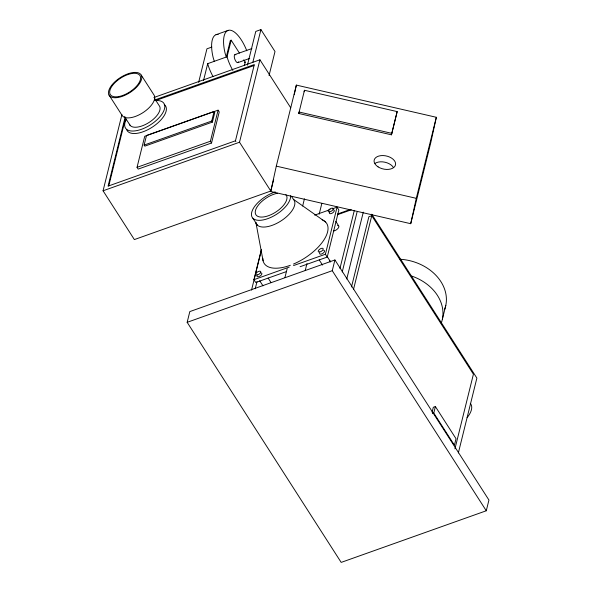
<?xml version="1.0" encoding="UTF-8"?>
<svg xmlns="http://www.w3.org/2000/svg" width="592" height="592" viewBox="0 0 592 592"><rect width="100%" height="100%" fill="white"/><g stroke="black" fill="none" stroke-linecap="round" stroke-linejoin="round"><path stroke-width="0.89" d="M276.301 166.137L270.729 191.505L410.715 223.695L430.769 142.657L436.341 117.29L296.355 85.1L276.301 166.137L416.287 198.327L436.341 117.29M294.246 94.72L296.355 85.1M298.76 113.494L299.086 112.021L391.793 133.341L397.173 111.599L304.466 90.28L298.76 113.494L391.467 134.813L397.173 111.599M304.14 91.753L304.466 90.28M391.467 134.813L391.793 133.341M410.715 223.695L416.287 198.327M273.696 179.383L270.81 191.031L134.369 239.582L103.067 190.787L121.915 114.611M125.171 117.061L108.084 186.125L235.461 140.8L254.323 64.565L154.675 100.018M108.758 185.94L125.63 117.771M137.041 167.336L144.729 136.271L218.093 110.164L219.232 111.932L211.544 142.998L138.173 169.105L137.041 167.336L210.412 141.229L218.093 110.164M144.122 145.092L146.498 135.494L214.104 111.437L214.785 112.495L212.41 122.1L144.803 146.15L144.122 145.092L211.729 121.034L214.104 111.437M198.623 82.384L206.934 48.818L211.847 47.071M203.5 80.63L207.696 63.662L227.069 56.765L231.176 40.189L230.347 40.485L226.248 57.061L225.16 53.487A27.587 10.819 70.4 0 1 229 30.199A27.587 10.819 70.4 0 1 246.79 50.794M244.385 65.542L245.236 62.108L243.778 59.844M247.426 65.157L255.774 31.435L260.931 29.6L274.999 51.519L269.057 75.524M187.161 322.322L189.817 311.592L334.924 259.962L488.933 500.04L486.276 510.77L341.177 562.4L187.161 322.322L332.267 270.692L334.924 259.962M252.791 62.5L260.931 29.6M270.81 191.031L239.516 142.235L259.918 59.785L153.89 97.517M286.535 271.55L255.744 282.502L253.931 279.676L261.398 249.476M251.526 290.11L261.449 250.024M255.226 288.792L256.995 281.644M284.944 277.567L287.157 268.62M302.66 205.994L304.429 198.831M305.213 270.603L306.989 263.447M319.162 214.237L321.819 203.5M300.1 266.718L327.228 257.069L325.408 254.242L337.063 207.163L332.756 208.695M327.228 257.069L338.876 209.99L337.063 207.163M339.963 268.413L354.334 210.352M342.235 271.95L357.043 212.099M346.764 278.973L363.296 212.158M351.493 286.965L368.868 216.753L371.754 215.725L473.415 374.196L454.937 448.854M353.498 289.495L371.754 215.725M442.387 319.162L445.813 305.324M432.116 412.143L433.322 407.274L435.386 406.541L456.025 438.716L454.419 445.206L433.781 413.031L435.386 406.541M458.356 452.932L476.878 378.096L371.761 214.23M216.006 34.713L227.964 30.458M234.928 54.582L251.896 48.544M237.836 62.634L249.713 58.408M244.415 62.404L245.236 62.108M155.134 100.729L253.916 65.579M103.067 190.787L239.516 142.235M314.67 215.133L330.173 209.612M337.544 214.008L350.545 209.383M337.47 214.718L351.315 209.797M253.931 279.676L289.236 267.11M293.543 265.579L325.408 254.242M432.404 413.519L433.781 413.031M291.479 196.337L293.395 199.326L325.556 221.993M259.918 59.785L290.724 107.803M231.176 40.189L239.42 53.043M335.849 221.452L338.661 225.841M327.213 256.565L330.033 260.946M332.267 270.692L486.276 510.77M319.221 259.932L322.507 265.046M235.461 140.8L235.912 141.51M211.729 121.034L212.41 122.1M210.412 141.229L211.544 142.998M252.932 218.293L257.246 225.004M141.273 75.162A18.959 8.895 -32.7 0 1 120.635 96.881A18.959 8.895 -32.7 0 1 113.486 83.183A18.959 8.895 -32.7 0 1 141.273 75.162L154.201 95.319A18.959 8.895 -32.7 0 1 142.184 113.139A18.959 8.895 -32.7 0 1 121.915 115.137L108.987 94.986M154.386 98.176L159.085 105.494A17.597 8.258 -32.7 0 1 148.881 122.566A17.597 8.258 -32.7 0 1 129.448 124.231M268.154 278.092L270.966 282.473M259.688 280.726L262.974 285.84M124.549 116.676L130.188 125.467M227.069 56.765L228.068 60.044A27.587 10.819 70.4 0 0 232.834 70.404M214.289 61.309L213.209 57.742A27.587 10.819 70.4 0 1 218.159 34.447M207.696 63.662L208.695 66.94A27.587 10.819 70.4 0 0 213.046 76.568M263.092 260.813L255.922 222.622A22.259 10.441 -32.7 0 0 280.386 221.319A22.259 10.441 -32.7 0 0 293.395 199.326M322.129 219.773A37.104 17.405 -32.7 0 1 323.898 239.989A37.104 17.405 -32.7 0 1 293.484 264.054M290.339 265.29A37.104 17.405 -32.7 0 1 262.811 258.356M290.539 195.708A22.259 10.441 -32.7 0 1 270.448 217.582A22.259 10.441 -32.7 0 1 251.593 212.898A22.259 10.441 -32.7 0 1 275.236 191.912M260.998 272.942A2.856 1.339 -32.7 0 1 260.273 275.879A2.856 1.339 -32.7 0 1 256.921 275.731M333.422 209.894A2.856 1.339 -32.7 0 1 332.697 212.824A2.856 1.339 -32.7 0 1 329.352 212.676M323.669 250.364A2.856 1.339 -32.7 0 1 322.943 253.302A2.856 1.339 -32.7 0 1 319.599 253.154M285.855 194.627A18.078 8.48 -32.7 0 1 273.03 213.69A18.078 8.48 -32.7 0 1 255.389 210.848A18.078 8.48 -32.7 0 1 277.345 193.258M329.566 260.628A4.285 2.005 -32.7 0 1 330.21 262.041M337.536 225.389A4.285 2.005 -32.7 0 1 338.321 228.009A4.285 2.005 -32.7 0 1 333.57 231.05M411.684 276.064A45.192 35.757 13.9 0 1 441.21 323.247M400 259.244A45.192 35.757 13.9 0 1 444.636 309.416M155.696 100.536A22.829 10.708 -32.7 0 1 162.097 113.923A22.829 10.708 -32.7 0 1 135.59 130.817A22.829 10.708 -32.7 0 1 126.414 119.199M164.221 104.525A22.829 10.708 -32.7 0 1 152.988 126.688A22.829 10.708 -32.7 0 1 126.681 129.766M238.421 61.79A4.285 1.68 70.4 0 1 234.817 59.215A4.285 1.68 70.4 0 1 235.905 54.819M375.039 163.37A10.937 6.69 12.4 0 1 393.502 167.617M470.3 403.359A24.738 11.603 -32.7 0 1 467.118 417.663M118.822 96.548A17.597 8.258 -32.7 0 0 140.519 77.041A17.597 8.258 -32.7 0 0 116.047 81.637A17.597 8.258 -32.7 0 0 118.822 96.548M378.118 166.892A10.937 6.69 12.4 0 0 395.5 164.946A10.937 6.69 12.4 0 0 380.9 155.644A10.937 6.69 12.4 0 0 378.118 166.892M257.217 274.947A2.856 1.339 -32.7 0 0 260.761 271.795A2.856 1.339 -32.7 0 0 256.81 272.512A2.856 1.339 -32.7 0 0 257.217 274.947M329.648 211.892A2.856 1.339 -32.7 0 0 333.185 208.739A2.856 1.339 -32.7 0 0 329.241 209.457A2.856 1.339 -32.7 0 0 329.648 211.892M319.665 252.014A2.856 1.339 -32.7 0 0 323.21 248.862A2.856 1.339 -32.7 0 0 319.258 249.572A2.856 1.339 -32.7 0 0 319.665 252.014"/></g></svg>
